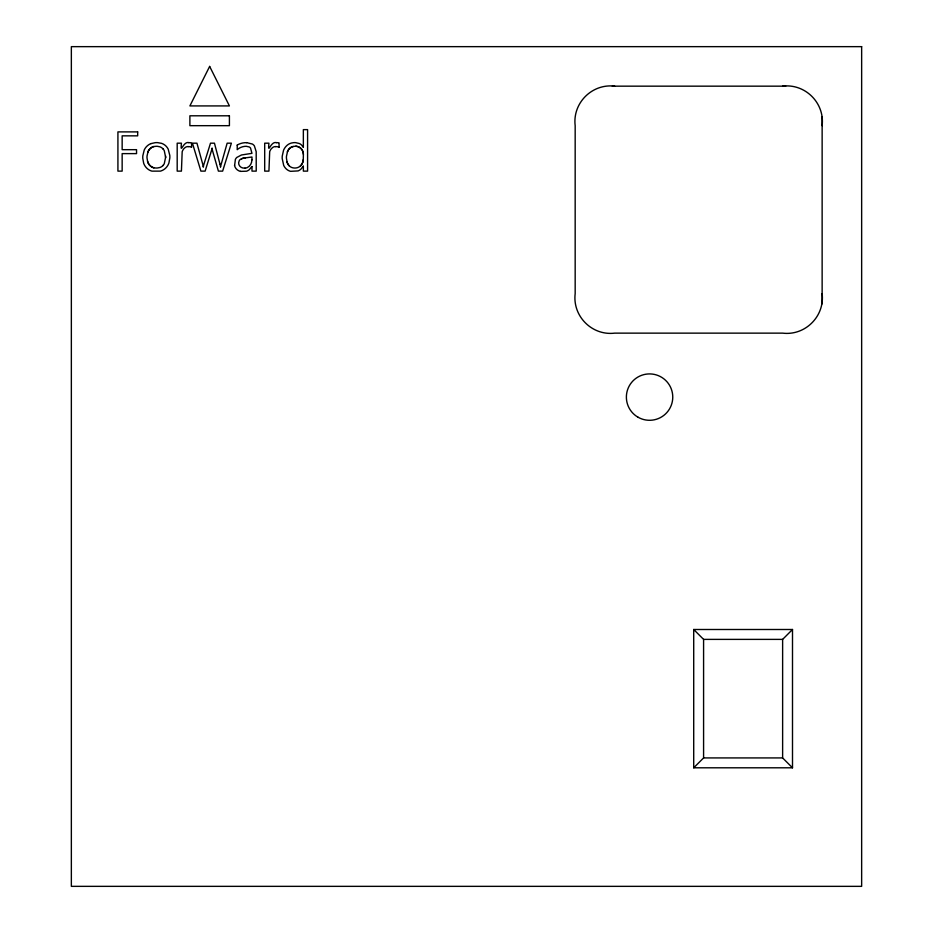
<?xml version="1.0" encoding="UTF-8"?>
<svg xmlns="http://www.w3.org/2000/svg" width="933" height="933" viewBox="0 0 933 933"><rect width="100%" height="100%" fill="white"/><g stroke="black" fill="none" stroke-linecap="round" stroke-linejoin="round"><path stroke-width="1.4" d="M162.948 165.549A8.397 8.397 0 0 0 164.29 163.648L165.619 157.222L164.278 150.726A8.63 8.63 0 0 0 162.937 148.802M251.957 160.056L251.957 157.012L245.134 157.899M212.036 148.265L212.013 148.522A14.018 14.018 0 0 1 211.639 150.061L205.132 171.124L200.898 171.124L192.431 143.181L196.945 143.181L202.788 164.406A13.692 13.692 0 0 1 203.137 166.89M822.136 293.615C824.9 316.24 805.237 335.903 782.624 333.139L614.684 333.139C592.058 335.903 572.395 316.24 575.171 293.615L575.171 125.675C572.395 103.062 592.058 83.399 614.684 86.163M163.24 149.14A7.604 7.604 0 0 0 159.916 146.831L157.514 146.329A12.642 12.642 0 0 0 155.904 146.294L153.91 146.574A8.315 8.315 0 0 0 149.875 148.872A9.377 9.377 0 0 0 147.997 151.764L147.029 156.079A18.917 18.917 0 0 0 147.006 157.922L147.636 161.701A8.992 8.992 0 0 0 153.898 167.847L155.904 168.01A12.922 12.922 0 0 0 157.514 167.975L159.928 167.485A7.557 7.557 0 0 0 163.263 165.211M287.551 151.449L286.466 156.312A20.829 20.829 0 0 0 286.431 158.167L287.142 162.307A9.528 9.528 0 0 0 288.962 165.526L289.277 165.841M251.828 166.575L249.286 169.689A8.56 8.56 0 0 1 246.569 171.194L240.516 171.38M303.248 166.202L300.986 169.095A9.54 9.54 0 0 1 298.059 170.914L290.606 171.322A9.96 9.96 0 0 1 286.128 168.826A11.779 11.779 0 0 1 283.679 165.351L282.198 158.575A25.494 25.494 0 0 1 282.244 156.114L283.55 150.283A13.668 13.668 0 0 1 286.116 146.271L287.061 145.361A10.974 10.974 0 0 1 291.516 143.017L293.463 142.679A14.543 14.543 0 0 1 295.563 142.632L299.283 143.495A8.327 8.327 0 0 1 301.732 145.186L303.248 147.192M287.562 151.449A9.75 9.75 0 0 1 289.113 148.965L289.44 148.615A7.557 7.557 0 0 1 292.915 146.574L294.327 146.329A10.356 10.356 0 0 1 295.749 146.294M792.502 767.801L782.624 757.923L782.624 639.385L792.502 629.495L693.709 629.495L693.709 767.801L792.502 767.801L792.502 629.495M693.709 767.801L703.587 757.923L703.587 639.385L693.709 629.495M241.425 158.773A14.193 14.193 0 0 1 245.134 157.934A16.153 16.153 0 0 0 242.277 158.482L240.294 159.461A3.44 3.44 0 0 0 239.221 160.779C237.122 164.605 240.924 168.931 244.994 167.987M150.971 143.612L155.205 142.679A19.768 19.768 0 0 1 157.549 142.632L161.607 143.344A11.523 11.523 0 0 1 168.197 149.117L169.794 155.414A24.328 24.328 0 0 1 169.841 157.887L168.908 163.03A13.179 13.179 0 0 1 165.106 168.628A12.316 12.316 0 0 1 160.429 171.124L151.939 171.136A11.966 11.966 0 0 1 146.889 168.255A12.945 12.945 0 0 1 143.67 163.252L142.772 158.283A23.372 23.372 0 0 1 142.819 155.811L144.23 149.991A12.339 12.339 0 0 1 150.959 143.577M188.816 142.621C182.938 141 180.232 155.729 181.422 143.181L177.188 143.181L177.188 171.124L181.422 171.124L182.18 151.717A9.528 9.528 0 0 1 183.859 148.697L185.247 147.449A5.236 5.236 0 0 1 188.186 146.563M276.32 142.621C270.43 141 267.736 155.729 268.926 143.181L264.692 143.181L264.692 171.124L268.926 171.124L269.684 151.717A9.528 9.528 0 0 1 271.363 148.697L272.739 147.449A5.236 5.236 0 0 1 275.678 146.563M612.316 86.163L785.714 86.163M703.587 639.385L782.624 639.385M703.587 757.923L782.624 757.923M782.624 86.163C805.237 83.399 824.9 103.062 822.136 125.675M246.569 142.621L252.446 144.067A7.091 7.091 0 0 1 254.371 145.875L256.19 151.659L256.225 171.124L251.992 171.124L251.992 166.575M220.048 164.418L214.45 143.181L210.496 143.181L203.884 164.36A12.992 12.992 0 0 0 203.371 166.89M234.638 165.374L235.384 159.403A7.231 7.231 0 0 1 236.772 157.467L241.472 154.983L251.957 153.339L250.522 148.044A4.408 4.408 0 0 0 249.251 146.971L246.219 146.283A13.657 13.657 0 0 0 237.717 149.245L237.227 149.677L237.227 145.151M220.433 166.89L220.316 165.911A13.074 13.074 0 0 0 220.06 164.418M822.136 116.637L822.136 303.831M303.353 147.192L303.353 129.629L307.587 129.629L307.587 171.124L303.353 171.124L303.353 166.202M303.377 154.342A8.012 8.012 0 0 0 295.761 146.213A7.954 7.954 0 0 1 301.102 148.592A8.164 8.164 0 0 1 303.388 154.342L303.272 160.009A9.517 9.517 0 0 1 300.671 165.677A7.907 7.907 0 0 1 295.726 167.998L295.283 168.01A9.971 9.971 0 0 1 293.883 167.975L292.985 167.835A7.207 7.207 0 0 1 288.962 165.526A9.715 9.715 0 0 1 287.002 161.841M279.06 147.414L279.06 142.901A11.266 11.266 0 0 0 276.32 142.656M303.295 159.531A9.657 9.657 0 0 1 300.368 166.004M287.364 151.927A9.936 9.936 0 0 1 289.113 148.953M289.428 148.615A7.616 7.616 0 0 1 293.37 146.469M275.69 146.656A6.181 6.181 0 0 1 279.107 147.321M237.18 145.082A17.564 17.564 0 0 1 246.569 142.667M240.516 171.357A7.686 7.686 0 0 1 234.51 165.398M251.805 159.625A8.152 8.152 0 0 1 244.936 168.337M220.643 166.89A10.333 10.333 0 0 1 221.144 164.418L227.151 143.181L231.384 143.181L222.637 171.124L218.404 171.124L212.561 150.796A12.63 12.63 0 0 1 212.153 148.265M188.186 146.656A6.181 6.181 0 0 1 191.603 147.321L191.557 142.901A11.266 11.266 0 0 0 188.828 142.656M147.857 152.254A8.875 8.875 0 0 1 153.887 146.469M153.887 167.87A9.097 9.097 0 0 1 147.566 161.187M165.584 155.951A21.482 21.482 0 0 1 165.607 157.852M209.645 66.406L189.889 105.919L229.413 105.919L209.645 66.406M861.649 46.65L71.351 46.65L71.351 886.35L861.649 886.35L861.649 46.65M229.413 115.797L189.889 115.797L189.889 125.675L229.413 125.675L229.413 115.797M137.676 131.891L117.92 131.891L117.92 171.124L122.153 171.124L122.153 153.618L136.545 153.618L136.545 149.677L122.153 149.677L122.153 135.845L137.676 135.845L137.676 131.891M637.974 417.191A23.197 23.197 0 0 0 672.763 397.108A23.197 23.197 0 0 0 637.974 377.014A23.197 23.197 0 0 0 637.974 417.191"/></g></svg>
